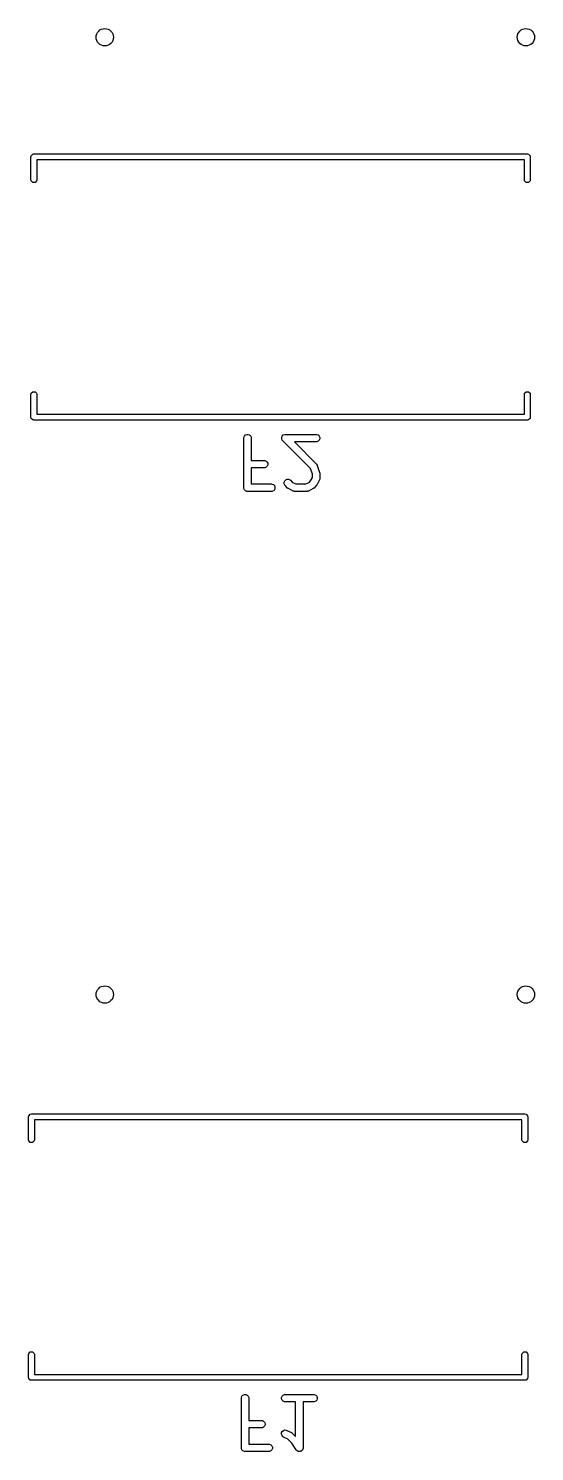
# Model space of a CAD drawing. Header units: inches. Extents: x 1.81 to 9.37, y -5.72 to -1.46.
# Drawn here: x 5.826 to 6.227, y -3.219 to -2.09 of the extents above; entities that cross this region are included whole.
import ezdxf

# ---------------------------------------------------------------- set-up
doc = ezdxf.new("R2010")
doc.units = ezdxf.units.IN
doc.header["$MEASUREMENT"] = 0
doc.layers.add('BLACK', color=250, linetype='CONTINUOUS')

msp = doc.modelspace()

# ---------------------------------------------------------------- linework, layer by layer
at = {"layer": 'BLACK', "linetype": 'CONTINUOUS'}
for p, q in [((5.8276, -2.1915), (5.8278, -2.1906)), ((5.8278, -2.1906), (5.829, -2.1893)), ((5.829, -2.1893), (5.8299, -2.1891)), ((5.8299, -2.1891), (6.2217, -2.1891)), ((6.2217, -2.1891), (6.2226, -2.1893)), ((6.2226, -2.1893), (6.2239, -2.1906)), ((6.2239, -2.1906), (6.224, -2.1915)), ((5.8276, -2.2096), (5.8276, -2.1915)), ((6.2193, -2.1938), (5.8323, -2.1938)), ((5.8323, -2.1938), (5.8323, -2.2096)), ((6.2193, -2.2096), (6.2193, -2.1938)), ((6.224, -2.1915), (6.224, -2.2096)), ((5.8278, -2.2105), (5.8276, -2.2096)), ((5.829, -2.2117), (5.8278, -2.2105)), ((5.8308, -2.2117), (5.829, -2.2117)), ((5.8321, -2.2105), (5.8308, -2.2117)), ((5.8323, -2.2096), (5.8321, -2.2105)), ((6.2195, -2.2105), (6.2193, -2.2096)), ((6.2208, -2.2117), (6.2195, -2.2105)), ((6.2226, -2.2117), (6.2208, -2.2117)), ((6.2239, -2.2105), (6.2226, -2.2117)), ((6.224, -2.2096), (6.2239, -2.2105)), ((5.8276, -2.38), (5.8278, -2.3791)), ((5.8276, -2.3981), (5.8276, -2.38)), ((5.8278, -2.3791), (5.829, -2.3779)), ((5.829, -2.3779), (5.8308, -2.3779)), ((5.8308, -2.3779), (5.8321, -2.3791)), ((5.8321, -2.3791), (5.8323, -2.38)), ((5.8323, -2.38), (5.8323, -2.3958)), ((6.2193, -2.38), (6.2195, -2.3791)), ((6.2193, -2.3958), (6.2193, -2.38)), ((6.2195, -2.3791), (6.2208, -2.3779)), ((6.2208, -2.3779), (6.2226, -2.3779)), ((6.2226, -2.3779), (6.2239, -2.3791)), ((6.2239, -2.3791), (6.224, -2.38)), ((6.224, -2.38), (6.224, -2.3981)), ((5.8278, -2.3991), (5.8276, -2.3981)), ((5.829, -2.4003), (5.8278, -2.3991)), ((5.8299, -2.4005), (5.829, -2.4003)), ((6.2217, -2.4005), (5.8299, -2.4005)), ((5.8323, -2.3958), (6.2193, -2.3958)), ((6.2226, -2.4003), (6.2217, -2.4005)), ((6.2239, -2.3991), (6.2226, -2.4003)), ((6.224, -2.3981), (6.2239, -2.3991)), ((5.9966, -2.4147), (5.9967, -2.4141)), ((5.9966, -2.4541), (5.9966, -2.4147)), ((5.9967, -2.4141), (5.9971, -2.4131)), ((5.9971, -2.4131), (5.9979, -2.4122)), ((5.9979, -2.4122), (5.999, -2.4118)), ((5.999, -2.4118), (6.0001, -2.4118)), ((6.0001, -2.4118), (6.0012, -2.4122)), ((6.0012, -2.4122), (6.002, -2.4131)), ((6.002, -2.4131), (6.0025, -2.4141)), ((6.0025, -2.4141), (6.0025, -2.4147)), ((6.0025, -2.4147), (6.0025, -2.4324)), ((6.0267, -2.4141), (6.0271, -2.4131)), ((6.0267, -2.4153), (6.0267, -2.4141)), ((6.0271, -2.4163), (6.0267, -2.4153)), ((6.0271, -2.4131), (6.0279, -2.4122)), ((6.0275, -2.4168), (6.0271, -2.4163)), ((6.0495, -2.4388), (6.0275, -2.4168)), ((6.0279, -2.4122), (6.029, -2.4118)), ((6.029, -2.4118), (6.0296, -2.4117)), ((6.0296, -2.4117), (6.0539, -2.4117)), ((6.0539, -2.4117), (6.0545, -2.4118)), ((6.0545, -2.4118), (6.0556, -2.4122)), ((6.0556, -2.4122), (6.0564, -2.4131)), ((6.0564, -2.4163), (6.0556, -2.4171)), ((6.0564, -2.4131), (6.0568, -2.4141)), ((6.0568, -2.4153), (6.0564, -2.4163)), ((6.0568, -2.4141), (6.0568, -2.4153)), ((6.0539, -2.4176), (6.0367, -2.4176)), ((6.0367, -2.4176), (6.0541, -2.4351)), ((6.0545, -2.4176), (6.0539, -2.4176)), ((6.0556, -2.4171), (6.0545, -2.4176)), ((6.0025, -2.4324), (6.0127, -2.4324)), ((6.0127, -2.4383), (6.0025, -2.4383)), ((6.0025, -2.4383), (6.0025, -2.4511)), ((6.0127, -2.4324), (6.0133, -2.4324)), ((6.0133, -2.4382), (6.0127, -2.4383)), ((6.0133, -2.4324), (6.0143, -2.4329)), ((6.0143, -2.4378), (6.0133, -2.4382)), ((6.0143, -2.4329), (6.0151, -2.4337)), ((6.0151, -2.437), (6.0143, -2.4378)), ((6.0151, -2.4337), (6.0156, -2.4347)), ((6.0156, -2.4359), (6.0151, -2.437)), ((6.0156, -2.4347), (6.0156, -2.4359)), ((6.051, -2.4433), (6.0495, -2.4388)), ((6.0541, -2.4351), (6.0545, -2.4355)), ((6.0545, -2.4355), (6.0546, -2.4356)), ((6.0546, -2.4356), (6.0546, -2.4357)), ((6.0546, -2.4357), (6.0549, -2.4363)), ((6.0549, -2.4363), (6.0567, -2.4419)), ((6.0285, -2.4497), (6.029, -2.4487)), ((6.0285, -2.4509), (6.0285, -2.4497)), ((6.029, -2.452), (6.0285, -2.4509)), ((6.029, -2.4487), (6.0298, -2.4479)), ((6.0298, -2.4479), (6.0309, -2.4474)), ((6.0309, -2.4474), (6.032, -2.4474)), ((6.032, -2.4474), (6.0331, -2.4479)), ((6.0331, -2.4479), (6.0335, -2.4482)), ((6.0335, -2.4482), (6.0351, -2.4498)), ((6.0351, -2.4498), (6.0378, -2.4511)), ((6.0457, -2.4511), (6.0484, -2.4498)), ((6.0484, -2.4498), (6.0496, -2.4486)), ((6.0496, -2.4486), (6.051, -2.4459)), ((6.051, -2.4459), (6.051, -2.4433)), ((6.0566, -2.4479), (6.0547, -2.4516)), ((6.0568, -2.4473), (6.0566, -2.4479)), ((6.0567, -2.4419), (6.0568, -2.4422)), ((6.0568, -2.4422), (6.0568, -2.4422)), ((6.0568, -2.4422), (6.0568, -2.4423)), ((6.0568, -2.4423), (6.0569, -2.4424)), ((6.0569, -2.4466), (6.0568, -2.4471)), ((6.0568, -2.4471), (6.0568, -2.4472)), ((6.0568, -2.4472), (6.0568, -2.4473)), ((6.0569, -2.4424), (6.0569, -2.4425)), ((6.0569, -2.4425), (6.0569, -2.4428)), ((6.0569, -2.4428), (6.0569, -2.4466)), ((5.9967, -2.4546), (5.9966, -2.4541)), ((5.9971, -2.4557), (5.9967, -2.4546)), ((5.9979, -2.4565), (5.9971, -2.4557)), ((5.999, -2.457), (5.9979, -2.4565)), ((5.9996, -2.457), (5.999, -2.457)), ((6.0183, -2.457), (5.9996, -2.457)), ((6.0025, -2.4511), (6.0183, -2.4511)), ((6.0183, -2.4511), (6.0189, -2.4512)), ((6.0189, -2.457), (6.0183, -2.457)), ((6.0189, -2.4512), (6.02, -2.4516)), ((6.02, -2.4565), (6.0189, -2.457)), ((6.02, -2.4516), (6.0208, -2.4524)), ((6.0208, -2.4557), (6.02, -2.4565)), ((6.0208, -2.4524), (6.0212, -2.4535)), ((6.0212, -2.4546), (6.0208, -2.4557)), ((6.0212, -2.4535), (6.0212, -2.4546)), ((6.0293, -2.4524), (6.029, -2.452)), ((6.0312, -2.4543), (6.0293, -2.4524)), ((6.0314, -2.4545), (6.0312, -2.4543)), ((6.0315, -2.4545), (6.0314, -2.4545)), ((6.0316, -2.4546), (6.0315, -2.4545)), ((6.0317, -2.4546), (6.0316, -2.4546)), ((6.0317, -2.4547), (6.0317, -2.4546)), ((6.032, -2.4548), (6.0317, -2.4547)), ((6.0357, -2.4567), (6.032, -2.4548)), ((6.0363, -2.4569), (6.0357, -2.4567)), ((6.0364, -2.4569), (6.0363, -2.4569)), ((6.0365, -2.457), (6.0364, -2.4569)), ((6.0371, -2.457), (6.0365, -2.457)), ((6.0464, -2.457), (6.0371, -2.457)), ((6.0378, -2.4511), (6.0457, -2.4511)), ((6.047, -2.457), (6.0464, -2.457)), ((6.0471, -2.4569), (6.047, -2.457)), ((6.0472, -2.4569), (6.0471, -2.4569)), ((6.0478, -2.4567), (6.0472, -2.4569)), ((6.0515, -2.4548), (6.0478, -2.4567)), ((6.0518, -2.4547), (6.0515, -2.4548)), ((6.0519, -2.4546), (6.0518, -2.4546)), ((6.0518, -2.4546), (6.0518, -2.4547)), ((6.052, -2.4545), (6.0519, -2.4546)), ((6.0523, -2.4543), (6.052, -2.4545)), ((6.052, -2.4545), (6.052, -2.4545)), ((6.0541, -2.4524), (6.0523, -2.4543)), ((6.0543, -2.4522), (6.0541, -2.4524)), ((6.0544, -2.4521), (6.0543, -2.4522)), ((6.0545, -2.452), (6.0544, -2.452)), ((6.0544, -2.452), (6.0544, -2.4521)), ((6.0547, -2.4516), (6.0545, -2.4519)), ((6.0545, -2.4519), (6.0545, -2.452)), ((5.8256, -2.9535), (5.8258, -2.9526)), ((5.8256, -2.9716), (5.8256, -2.9535)), ((5.8258, -2.9526), (5.827, -2.9513)), ((5.827, -2.9513), (5.8279, -2.9511)), ((5.8279, -2.9511), (6.2197, -2.9511)), ((6.2173, -2.9558), (5.8303, -2.9558)), ((5.8303, -2.9558), (5.8303, -2.9716)), ((6.2173, -2.9716), (6.2173, -2.9558)), ((6.2197, -2.9511), (6.2206, -2.9513)), ((6.2206, -2.9513), (6.2219, -2.9526)), ((6.2219, -2.9526), (6.222, -2.9535)), ((6.222, -2.9535), (6.222, -2.9716)), ((5.8258, -2.9725), (5.8256, -2.9716)), ((5.827, -2.9737), (5.8258, -2.9725)), ((5.8288, -2.9737), (5.827, -2.9737)), ((5.8301, -2.9725), (5.8288, -2.9737)), ((5.8303, -2.9716), (5.8301, -2.9725)), ((6.2175, -2.9725), (6.2173, -2.9716)), ((6.2188, -2.9737), (6.2175, -2.9725)), ((6.2206, -2.9737), (6.2188, -2.9737)), ((6.2219, -2.9725), (6.2206, -2.9737)), ((6.222, -2.9716), (6.2219, -2.9725)), ((5.8258, -3.1411), (5.827, -3.1399)), ((5.827, -3.1399), (5.8288, -3.1399)), ((5.8288, -3.1399), (5.8301, -3.1411)), ((6.2175, -3.1411), (6.2188, -3.1399)), ((6.2188, -3.1399), (6.2206, -3.1399)), ((6.2206, -3.1399), (6.2219, -3.1411)), ((5.8256, -3.142), (5.8258, -3.1411)), ((5.8256, -3.1601), (5.8256, -3.142)), ((5.8301, -3.1411), (5.8303, -3.142)), ((5.8303, -3.142), (5.8303, -3.1578)), ((6.2173, -3.142), (6.2175, -3.1411)), ((6.2173, -3.1578), (6.2173, -3.142)), ((6.2219, -3.1411), (6.222, -3.142)), ((6.222, -3.142), (6.222, -3.1601)), ((5.8258, -3.1611), (5.8256, -3.1601)), ((5.827, -3.1623), (5.8258, -3.1611)), ((5.8279, -3.1625), (5.827, -3.1623)), ((5.8303, -3.1578), (6.2173, -3.1578)), ((6.2206, -3.1623), (6.2197, -3.1625)), ((6.2219, -3.1611), (6.2206, -3.1623)), ((6.222, -3.1601), (6.2219, -3.1611)), ((6.2197, -3.1625), (5.8279, -3.1625)), ((6.0289, -3.1738), (6.0294, -3.1737)), ((6.0294, -3.1737), (6.0519, -3.1737)), ((6.0519, -3.1737), (6.0525, -3.1738)), ((5.9946, -3.1767), (5.9947, -3.1761)), ((5.9946, -3.2161), (5.9946, -3.1767)), ((5.9947, -3.1761), (5.9951, -3.1751)), ((5.9951, -3.1751), (5.9959, -3.1742)), ((5.9959, -3.1742), (5.997, -3.1738)), ((5.997, -3.1738), (5.9981, -3.1738)), ((5.9981, -3.1738), (5.9992, -3.1742)), ((5.9992, -3.1742), (6, -3.1751)), ((6, -3.1751), (6.0005, -3.1761)), ((6.0005, -3.1761), (6.0005, -3.1767)), ((6.0005, -3.1767), (6.0005, -3.1944)), ((6.0265, -3.1761), (6.027, -3.1751)), ((6.0265, -3.1773), (6.0265, -3.1761)), ((6.027, -3.1783), (6.0265, -3.1773)), ((6.027, -3.1751), (6.0278, -3.1742)), ((6.0278, -3.1791), (6.027, -3.1783)), ((6.0278, -3.1742), (6.0289, -3.1738)), ((6.0289, -3.1796), (6.0278, -3.1791)), ((6.0294, -3.1796), (6.0289, -3.1796)), ((6.0377, -3.1796), (6.0294, -3.1796)), ((6.0377, -3.2071), (6.0377, -3.1796)), ((6.0519, -3.1796), (6.0436, -3.1796)), ((6.0436, -3.1796), (6.0436, -3.2161)), ((6.0525, -3.1796), (6.0519, -3.1796)), ((6.0525, -3.1738), (6.0536, -3.1742)), ((6.0536, -3.1791), (6.0525, -3.1796)), ((6.0536, -3.1742), (6.0544, -3.1751)), ((6.0544, -3.1783), (6.0536, -3.1791)), ((6.0544, -3.1751), (6.0548, -3.1761)), ((6.0548, -3.1773), (6.0544, -3.1783)), ((6.0548, -3.1761), (6.0548, -3.1773)), ((6.0005, -3.1944), (6.0107, -3.1944)), ((6.0107, -3.1944), (6.0113, -3.1944)), ((6.0113, -3.1944), (6.0123, -3.1949)), ((6.0123, -3.1949), (6.0131, -3.1957)), ((6.0131, -3.1957), (6.0136, -3.1967)), ((6.0107, -3.2003), (6.0005, -3.2003)), ((6.0005, -3.2003), (6.0005, -3.2131)), ((6.0113, -3.2002), (6.0107, -3.2003)), ((6.0123, -3.1998), (6.0113, -3.2002)), ((6.0131, -3.199), (6.0123, -3.1998)), ((6.0136, -3.1979), (6.0131, -3.199)), ((6.0136, -3.1967), (6.0136, -3.1979)), ((6.0265, -3.2052), (6.0266, -3.204)), ((6.0269, -3.2063), (6.0265, -3.2052)), ((6.0266, -3.204), (6.0271, -3.203)), ((6.0276, -3.2071), (6.0269, -3.2063)), ((6.0271, -3.203), (6.028, -3.2022)), ((6.0281, -3.2075), (6.0276, -3.2071)), ((6.028, -3.2022), (6.0291, -3.2019)), ((6.0314, -3.2091), (6.0281, -3.2075)), ((6.0291, -3.2019), (6.0302, -3.202)), ((6.0302, -3.202), (6.0308, -3.2022)), ((6.0308, -3.2022), (6.0345, -3.204)), ((6.0345, -3.204), (6.0348, -3.2042)), ((6.0348, -3.2042), (6.0348, -3.2042)), ((6.0348, -3.2042), (6.0349, -3.2043)), ((6.0349, -3.2043), (6.035, -3.2044)), ((6.035, -3.2044), (6.035, -3.2044)), ((6.035, -3.2044), (6.0353, -3.2046)), ((6.0353, -3.2046), (6.0377, -3.2071)), ((5.9947, -3.2166), (5.9946, -3.2161)), ((5.9951, -3.2177), (5.9947, -3.2166)), ((5.9959, -3.2185), (5.9951, -3.2177)), ((5.997, -3.219), (5.9959, -3.2185)), ((6.0005, -3.2131), (6.0163, -3.2131)), ((6.0163, -3.2131), (6.0169, -3.2132)), ((6.0169, -3.2132), (6.018, -3.2136)), ((6.018, -3.2185), (6.0169, -3.219)), ((6.018, -3.2136), (6.0188, -3.2144)), ((6.0188, -3.2177), (6.018, -3.2185)), ((6.0188, -3.2144), (6.0192, -3.2155)), ((6.0192, -3.2166), (6.0188, -3.2177)), ((6.0192, -3.2155), (6.0192, -3.2166)), ((6.0346, -3.2123), (6.0314, -3.2091)), ((6.0382, -3.2177), (6.0346, -3.2123)), ((6.0386, -3.2181), (6.0382, -3.2177)), ((6.0382, -3.2177), (6.0382, -3.2177)), ((6.0382, -3.2177), (6.0382, -3.2177)), ((6.0382, -3.2177), (6.0382, -3.2177)), ((6.0388, -3.2183), (6.0386, -3.2181)), ((6.039, -3.2185), (6.0388, -3.2183)), ((6.0393, -3.2186), (6.039, -3.2185)), ((6.0396, -3.2188), (6.0393, -3.2186)), ((6.0398, -3.2188), (6.0396, -3.2188)), ((6.0401, -3.219), (6.0398, -3.2188)), ((6.0415, -3.2188), (6.0413, -3.219)), ((6.0418, -3.2188), (6.0415, -3.2188)), ((6.0421, -3.2186), (6.0418, -3.2188)), ((6.0423, -3.2185), (6.0421, -3.2186)), ((6.0425, -3.2183), (6.0423, -3.2185)), ((6.0428, -3.2182), (6.0425, -3.2183)), ((6.0429, -3.2179), (6.0428, -3.2182)), ((6.0431, -3.2177), (6.0429, -3.2179)), ((6.0432, -3.2174), (6.0431, -3.2177)), ((6.0434, -3.2172), (6.0432, -3.2174)), ((6.0435, -3.2169), (6.0434, -3.2172)), ((6.0436, -3.2166), (6.0435, -3.2169)), ((6.0436, -3.2161), (6.0436, -3.2161)), ((6.0436, -3.2161), (6.0436, -3.2161)), ((6.0436, -3.2161), (6.0436, -3.2161)), ((6.0436, -3.2161), (6.0436, -3.2166)), ((5.9976, -3.219), (5.997, -3.219)), ((6.0163, -3.219), (5.9976, -3.219)), ((6.0169, -3.219), (6.0163, -3.219)), ((6.0404, -3.219), (6.0401, -3.219)), ((6.0407, -3.219), (6.0404, -3.219)), ((6.041, -3.219), (6.0407, -3.219)), ((6.0413, -3.219), (6.041, -3.219))]:
    msp.add_line(p, q, dxfattribs=at)
at = {"layer": 'BLACK'}
for centre in [(5.8862, -2.0965), (5.8862, -2.0965), (6.2205, -2.0965), (6.2205, -2.0965), (5.8862, -2.8563), (5.8862, -2.8563), (6.2205, -2.8563), (6.2205, -2.8563)]:
    msp.add_circle(centre, 0.00689, dxfattribs=at)

doc.saveas('drawing.dxf')
